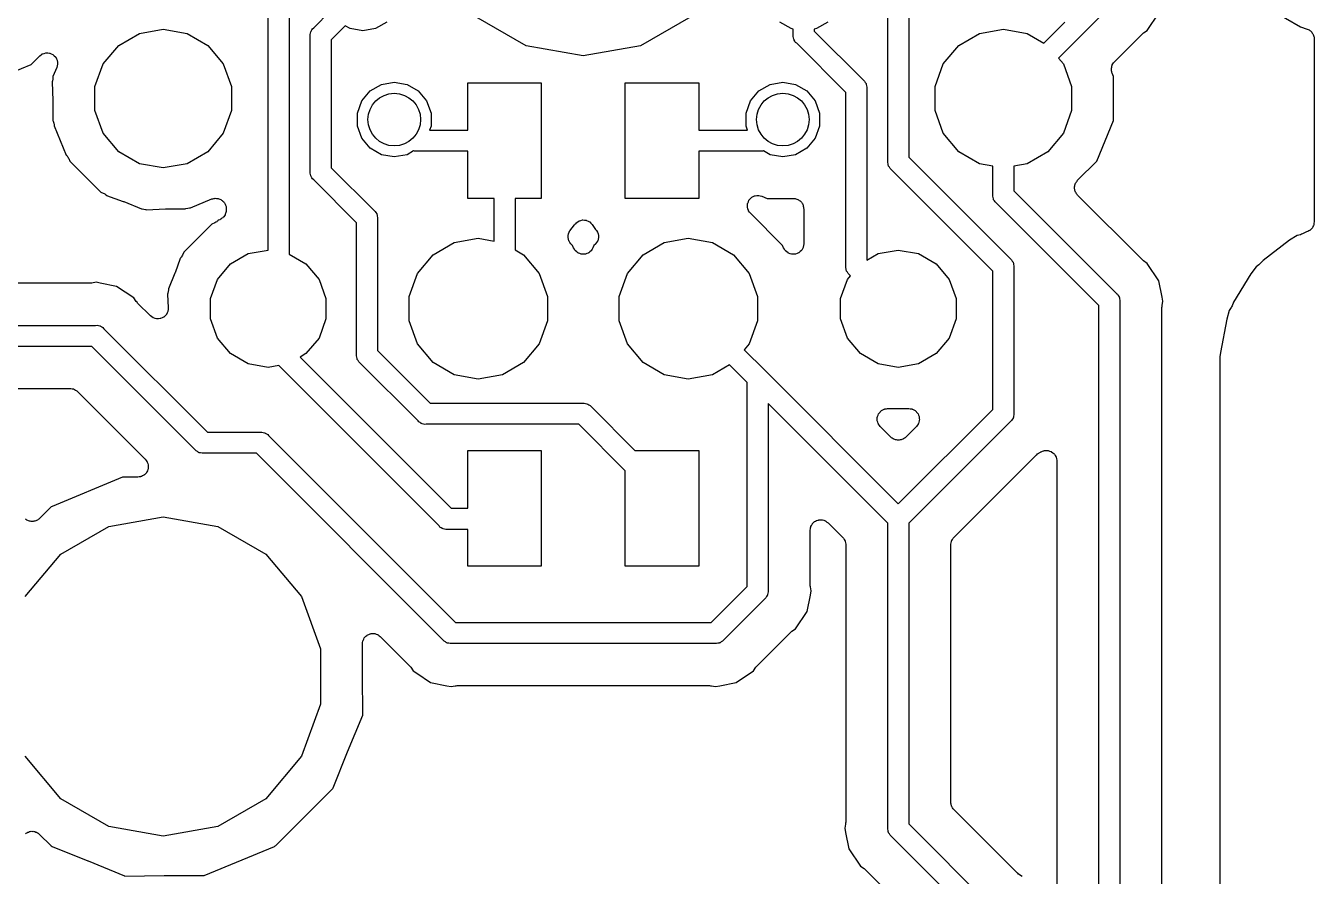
# Model space of a CAD drawing. Extents: x 240.1 to 314.9, y -176.2 to -102.8.
# Drawn here: x 299.33 to 314.91, y -160.53 to -150.25 of the extents above; entities that cross this region are included whole.
import ezdxf

# ---------------------------------------------------------------- set-up
doc = ezdxf.new("R2010")
doc.units = 0
doc.header["$MEASUREMENT"] = 0
doc.layers.add('BLACK', color=7, linetype='CONTINUOUS')

msp = doc.modelspace()

# ---------------------------------------------------------------- linework, layer by layer
at = {"layer": 'BLACK', "linetype": 'CONTINUOUS'}
for p, q in [((302.26, -152.961), (302.26, -149.358)), ((302.514, -149.405), (302.514, -153.01)), ((309.753, -151.886), (309.753, -149.877)), ((310.007, -149.866), (310.007, -151.839)), ((312.518, -149.942), (312.073, -150.386)), ((314.382, -150.052), (314.745, -150.261)), ((302.809, -150.274), (303.008, -150.075)), ((303.693, -150.206), (303.557, -150.284)), ((305.378, -150.493), (304.769, -150.141)), ((307.371, -150.141), (306.762, -150.493)), ((308.583, -150.284), (308.447, -150.206)), ((309.027, -150.206), (308.891, -150.284)), ((311.64, -150.46), (311.894, -150.207)), ((312.89, -150.306), (313.03, -150.096)), ((300.451, -150.488), (300.703, -150.342)), ((300.703, -150.342), (300.99, -150.292)), ((300.99, -150.292), (301.277, -150.342)), ((301.277, -150.342), (301.529, -150.488)), ((302.767, -150.357), (302.771, -150.34)), ((302.768, -150.374), (302.767, -150.357)), ((302.768, -152.013), (302.768, -150.374)), ((302.771, -150.34), (302.774, -150.324)), ((302.774, -150.324), (302.777, -150.319)), ((302.777, -150.319), (302.778, -150.314)), ((302.778, -150.314), (302.788, -150.3)), ((302.788, -150.3), (302.796, -150.285)), ((302.796, -150.285), (302.809, -150.274)), ((303.191, -150.251), (303.022, -150.421)), ((303.249, -150.284), (303.191, -150.251)), ((303.403, -150.311), (303.249, -150.284)), ((303.557, -150.284), (303.403, -150.311)), ((308.61, -150.289), (308.583, -150.284)), ((308.609, -150.379), (308.61, -150.362)), ((308.61, -150.362), (308.61, -150.289)), ((308.891, -150.284), (308.864, -150.289)), ((308.864, -150.289), (308.864, -150.315)), ((308.864, -150.315), (309.458, -150.909)), ((310.611, -150.488), (310.863, -150.342)), ((310.863, -150.342), (311.15, -150.292)), ((311.15, -150.292), (311.437, -150.342)), ((311.437, -150.342), (311.64, -150.46)), ((312.494, -150.684), (312.828, -150.35)), ((312.828, -150.35), (312.838, -150.343)), ((312.838, -150.343), (312.847, -150.334)), ((312.847, -150.334), (312.89, -150.306)), ((314.745, -150.261), (314.826, -150.291)), ((314.826, -150.291), (314.836, -150.296)), ((314.836, -150.296), (314.847, -150.3)), ((314.847, -150.3), (314.855, -150.307)), ((314.855, -150.307), (314.865, -150.313)), ((314.865, -150.313), (314.872, -150.321)), ((314.872, -150.321), (314.88, -150.328)), ((314.88, -150.328), (314.886, -150.338)), ((314.886, -150.338), (314.893, -150.347)), ((314.893, -150.347), (314.897, -150.357)), ((314.897, -150.357), (314.902, -150.367)), ((314.902, -150.367), (314.904, -150.378)), ((300.264, -150.711), (300.451, -150.488)), ((301.529, -150.488), (301.716, -150.711)), ((303.022, -150.421), (303.022, -151.966)), ((306.07, -150.615), (305.378, -150.493)), ((306.762, -150.493), (306.07, -150.615)), ((308.613, -150.396), (308.609, -150.379)), ((308.616, -150.412), (308.613, -150.396)), ((308.619, -150.417), (308.616, -150.412)), ((308.62, -150.422), (308.619, -150.417)), ((308.63, -150.436), (308.62, -150.422)), ((308.638, -150.451), (308.63, -150.436)), ((308.651, -150.462), (308.638, -150.451)), ((309.245, -151.056), (308.651, -150.462)), ((310.424, -150.711), (310.611, -150.488)), ((312.073, -150.386), (311.818, -150.642)), ((312.073, -150.386), (312.073, -150.386)), ((314.904, -150.378), (314.908, -150.388)), ((314.908, -150.388), (314.908, -150.399)), ((314.908, -150.399), (314.91, -150.41)), ((314.91, -150.41), (314.91, -152.62)), ((299.393, -150.717), (299.496, -150.614)), ((299.496, -150.614), (299.512, -150.603)), ((299.512, -150.603), (299.527, -150.591)), ((299.527, -150.591), (299.53, -150.591)), ((299.53, -150.591), (299.532, -150.589)), ((299.532, -150.589), (299.551, -150.584)), ((299.551, -150.584), (299.569, -150.578)), ((299.569, -150.578), (299.572, -150.578)), ((299.572, -150.578), (299.575, -150.578)), ((299.575, -150.578), (299.594, -150.579)), ((299.594, -150.579), (299.613, -150.58)), ((299.613, -150.58), (299.616, -150.581)), ((299.616, -150.581), (299.618, -150.581)), ((299.618, -150.581), (299.636, -150.59)), ((299.636, -150.59), (299.654, -150.597)), ((299.654, -150.597), (299.656, -150.599)), ((299.656, -150.599), (299.658, -150.6)), ((299.658, -150.6), (299.672, -150.614)), ((299.672, -150.614), (299.686, -150.627)), ((299.686, -150.627), (299.688, -150.629)), ((299.688, -150.629), (299.69, -150.631)), ((299.69, -150.631), (299.698, -150.649)), ((299.698, -150.649), (299.707, -150.666)), ((299.707, -150.666), (299.707, -150.669)), ((299.707, -150.669), (299.708, -150.671)), ((299.708, -150.671), (299.71, -150.69)), ((311.818, -150.642), (311.876, -150.711)), ((312.489, -150.691), (312.494, -150.684)), ((299.042, -150.862), (299.393, -150.717)), ((299.703, -150.753), (299.656, -150.865)), ((299.707, -150.734), (299.703, -150.753)), ((299.712, -150.715), (299.707, -150.734)), ((299.71, -150.69), (299.712, -150.71)), ((299.712, -150.71), (299.712, -150.712)), ((299.712, -150.712), (299.712, -150.715)), ((300.164, -150.984), (300.264, -150.711)), ((301.716, -150.711), (301.815, -150.984)), ((310.325, -150.984), (310.424, -150.711)), ((311.876, -150.711), (311.976, -150.984)), ((312.457, -150.763), (312.461, -150.75)), ((312.458, -150.771), (312.457, -150.763)), ((312.457, -150.78), (312.458, -150.771)), ((312.46, -150.793), (312.457, -150.78)), ((312.461, -150.807), (312.46, -150.793)), ((312.461, -150.75), (312.462, -150.736)), ((312.464, -150.815), (312.461, -150.807)), ((312.462, -150.736), (312.466, -150.729)), ((312.466, -150.823), (312.464, -150.815)), ((312.466, -150.729), (312.468, -150.721)), ((312.483, -150.865), (312.466, -150.823)), ((312.468, -150.721), (312.476, -150.709)), ((312.476, -150.709), (312.483, -150.697)), ((312.483, -150.697), (312.489, -150.691)), ((299.649, -150.917), (299.646, -150.927)), ((299.646, -150.927), (299.656, -151.158)), ((299.653, -150.896), (299.649, -150.917)), ((299.656, -150.874), (299.653, -150.896)), ((299.656, -150.865), (299.656, -150.874)), ((300.164, -151.276), (300.164, -150.984)), ((301.815, -150.984), (301.815, -151.276)), ((303.494, -151.038), (303.63, -150.96)), ((303.63, -150.96), (303.784, -150.933)), ((303.784, -150.933), (303.938, -150.96)), ((303.938, -150.96), (304.074, -151.038)), ((304.673, -151.511), (304.673, -150.939)), ((304.673, -150.939), (305.562, -150.939)), ((305.562, -150.939), (305.562, -152.337)), ((306.578, -152.337), (306.578, -150.939)), ((306.578, -150.939), (307.467, -150.939)), ((307.467, -150.939), (307.467, -151.511)), ((308.193, -151.038), (308.329, -150.96)), ((308.329, -150.96), (308.483, -150.933)), ((308.483, -150.933), (308.637, -150.96)), ((308.637, -150.96), (308.773, -151.038)), ((309.458, -150.909), (309.471, -150.92)), ((309.471, -150.92), (309.479, -150.935)), ((309.479, -150.935), (309.489, -150.948)), ((309.489, -150.948), (309.49, -150.954)), ((309.49, -150.954), (309.493, -150.959)), ((309.493, -150.959), (309.496, -150.975)), ((309.496, -150.975), (309.5, -150.992)), ((309.5, -150.992), (309.499, -151.009)), ((310.325, -151.276), (310.325, -150.984)), ((311.976, -150.984), (311.976, -151.276)), ((312.483, -151.395), (312.483, -150.865)), ((303.393, -151.158), (303.494, -151.038)), ((304.074, -151.038), (304.175, -151.158)), ((308.092, -151.158), (308.193, -151.038)), ((308.773, -151.038), (308.874, -151.158)), ((309.245, -153.156), (309.245, -151.056)), ((309.499, -151.009), (309.499, -153.083)), ((299.656, -151.158), (299.656, -151.161)), ((299.656, -151.161), (299.656, -151.164)), ((299.656, -151.164), (299.656, -151.395)), ((300.264, -151.549), (300.164, -151.276)), ((301.815, -151.276), (301.716, -151.549)), ((303.339, -151.306), (303.393, -151.158)), ((303.339, -151.462), (303.339, -151.306)), ((304.175, -151.158), (304.228, -151.306)), ((304.228, -151.306), (304.228, -151.462)), ((308.038, -151.306), (308.092, -151.158)), ((308.038, -151.462), (308.038, -151.306)), ((308.874, -151.158), (308.928, -151.306)), ((308.928, -151.306), (308.928, -151.462)), ((310.424, -151.549), (310.325, -151.276)), ((311.976, -151.276), (311.876, -151.549)), ((299.656, -151.395), (299.66, -151.404)), ((299.66, -151.404), (299.665, -151.426)), ((299.665, -151.426), (299.67, -151.447)), ((299.67, -151.447), (299.67, -151.459)), ((299.67, -151.459), (299.817, -151.813)), ((303.393, -151.61), (303.339, -151.462)), ((304.228, -151.462), (304.211, -151.511)), ((308.056, -151.511), (308.038, -151.462)), ((308.928, -151.462), (308.874, -151.61)), ((312.28, -151.885), (312.483, -151.395)), ((300.451, -151.772), (300.264, -151.549)), ((301.716, -151.549), (301.529, -151.772)), ((303.494, -151.73), (303.393, -151.61)), ((304.211, -151.511), (304.673, -151.511)), ((307.467, -151.511), (308.056, -151.511)), ((308.874, -151.61), (308.773, -151.73)), ((310.611, -151.772), (310.424, -151.549)), ((311.876, -151.549), (311.689, -151.772)), ((300.703, -151.918), (300.451, -151.772)), ((301.529, -151.772), (301.277, -151.918)), ((303.63, -151.808), (303.494, -151.73)), ((304.016, -151.763), (303.938, -151.808)), ((304.027, -151.766), (304.016, -151.763)), ((304.044, -151.765), (304.027, -151.766)), ((304.673, -151.765), (304.044, -151.765)), ((304.673, -152.337), (304.673, -151.765)), ((308.223, -151.765), (307.467, -151.765)), ((307.467, -151.765), (307.467, -152.337)), ((308.24, -151.766), (308.223, -151.765)), ((308.251, -151.763), (308.24, -151.766)), ((308.329, -151.808), (308.251, -151.763)), ((308.773, -151.73), (308.637, -151.808)), ((310.863, -151.918), (310.611, -151.772)), ((311.689, -151.772), (311.437, -151.918)), ((299.817, -151.813), (299.823, -151.818)), ((299.823, -151.818), (299.829, -151.827)), ((299.829, -151.827), (299.837, -151.835)), ((299.837, -151.835), (299.841, -151.846)), ((299.841, -151.846), (299.847, -151.855)), ((299.847, -151.855), (299.86, -151.885)), ((299.86, -151.885), (300.235, -152.26)), ((300.99, -151.968), (300.703, -151.918)), ((301.277, -151.918), (300.99, -151.968)), ((303.784, -151.835), (303.63, -151.808)), ((303.938, -151.808), (303.784, -151.835)), ((308.483, -151.835), (308.329, -151.808)), ((308.637, -151.808), (308.483, -151.835)), ((309.752, -151.903), (309.753, -151.886)), ((309.756, -151.92), (309.752, -151.903)), ((309.759, -151.936), (309.756, -151.92)), ((310.007, -151.839), (311.236, -153.068)), ((311.023, -151.946), (310.863, -151.918)), ((311.437, -151.918), (311.277, -151.946)), ((312.048, -152.118), (312.28, -151.885)), ((302.767, -152.03), (302.768, -152.013)), ((302.771, -152.047), (302.767, -152.03)), ((302.774, -152.063), (302.771, -152.047)), ((302.777, -152.068), (302.774, -152.063)), ((302.778, -152.073), (302.777, -152.068)), ((302.788, -152.087), (302.778, -152.073)), ((302.796, -152.102), (302.788, -152.087)), ((303.022, -151.966), (303.54, -152.484)), ((309.762, -151.941), (309.759, -151.936)), ((309.763, -151.947), (309.762, -151.941)), ((309.773, -151.96), (309.763, -151.947)), ((309.781, -151.975), (309.773, -151.96)), ((309.794, -151.986), (309.781, -151.975)), ((311.023, -153.215), (309.794, -151.986)), ((311.023, -152.292), (311.023, -151.946)), ((311.277, -151.946), (311.277, -152.245)), ((302.809, -152.113), (302.796, -152.102)), ((303.327, -152.63), (302.809, -152.113)), ((311.277, -152.245), (312.518, -153.486)), ((312.011, -152.197), (312.014, -152.186)), ((312.012, -152.208), (312.011, -152.197)), ((312.011, -152.219), (312.012, -152.208)), ((312.014, -152.229), (312.011, -152.219)), ((312.014, -152.186), (312.015, -152.175)), ((312.015, -152.241), (312.014, -152.229)), ((312.015, -152.175), (312.02, -152.165)), ((312.02, -152.251), (312.015, -152.241)), ((312.02, -152.165), (312.023, -152.154)), ((312.023, -152.154), (312.029, -152.145)), ((312.029, -152.145), (312.034, -152.135)), ((312.034, -152.135), (312.042, -152.127)), ((312.042, -152.127), (312.048, -152.118)), ((300.235, -152.26), (300.265, -152.273)), ((300.265, -152.273), (300.274, -152.279)), ((300.274, -152.279), (300.285, -152.283)), ((300.285, -152.283), (300.293, -152.291)), ((300.293, -152.291), (300.302, -152.297)), ((300.302, -152.297), (300.305, -152.3)), ((300.305, -152.3), (300.505, -152.373)), ((300.505, -152.373), (300.508, -152.374)), ((300.508, -152.374), (300.511, -152.375)), ((300.511, -152.375), (300.725, -152.463)), ((301.319, -152.45), (301.576, -152.343)), ((301.576, -152.343), (301.59, -152.34)), ((301.59, -152.34), (301.603, -152.336)), ((301.603, -152.336), (301.611, -152.336)), ((301.611, -152.336), (301.619, -152.334)), ((301.619, -152.334), (301.633, -152.336)), ((301.633, -152.336), (301.647, -152.336)), ((301.647, -152.336), (301.655, -152.338)), ((301.655, -152.338), (301.663, -152.34)), ((301.663, -152.34), (301.675, -152.346)), ((301.675, -152.346), (301.688, -152.351)), ((301.688, -152.351), (301.695, -152.356)), ((301.695, -152.356), (301.702, -152.36)), ((301.702, -152.36), (301.712, -152.37)), ((301.712, -152.37), (301.722, -152.379)), ((301.722, -152.379), (301.726, -152.386)), ((301.726, -152.386), (301.732, -152.392)), ((301.732, -152.392), (301.737, -152.405)), ((304.99, -152.337), (304.673, -152.337)), ((304.991, -152.852), (304.99, -152.337)), ((305.562, -152.337), (305.244, -152.337)), ((305.244, -152.337), (305.244, -152.959)), ((307.467, -152.337), (306.578, -152.337)), ((308.056, -152.419), (308.057, -152.4)), ((308.057, -152.4), (308.058, -152.397)), ((308.058, -152.394), (308.066, -152.377)), ((308.058, -152.397), (308.058, -152.394)), ((308.066, -152.377), (308.073, -152.359)), ((308.073, -152.359), (308.075, -152.357)), ((308.075, -152.357), (308.077, -152.354)), ((308.077, -152.354), (308.09, -152.341)), ((308.09, -152.341), (308.103, -152.326)), ((308.103, -152.326), (308.106, -152.325)), ((308.106, -152.325), (308.108, -152.323)), ((308.108, -152.323), (308.125, -152.315)), ((308.125, -152.315), (308.142, -152.306)), ((308.142, -152.306), (308.145, -152.306)), ((308.145, -152.306), (308.148, -152.305)), ((308.148, -152.305), (308.167, -152.303)), ((308.167, -152.303), (308.186, -152.3)), ((308.186, -152.3), (308.189, -152.301)), ((308.189, -152.301), (308.192, -152.301)), ((308.192, -152.301), (308.21, -152.306)), ((308.21, -152.306), (308.229, -152.31)), ((308.229, -152.31), (308.294, -152.337)), ((308.294, -152.337), (308.61, -152.337)), ((308.61, -152.337), (308.621, -152.338)), ((308.621, -152.338), (308.632, -152.338)), ((308.632, -152.338), (308.642, -152.342)), ((308.642, -152.342), (308.653, -152.344)), ((308.653, -152.344), (308.663, -152.35)), ((308.663, -152.35), (308.674, -152.354)), ((308.674, -152.354), (308.682, -152.361)), ((308.682, -152.361), (308.692, -152.366)), ((308.692, -152.366), (308.699, -152.375)), ((308.699, -152.375), (308.707, -152.382)), ((308.707, -152.382), (308.713, -152.391)), ((308.713, -152.391), (308.72, -152.4)), ((308.72, -152.4), (308.724, -152.41)), ((311.022, -152.309), (311.023, -152.292)), ((311.026, -152.325), (311.022, -152.309)), ((311.029, -152.342), (311.026, -152.325)), ((311.032, -152.346), (311.029, -152.342)), ((311.033, -152.352), (311.032, -152.346)), ((311.043, -152.366), (311.033, -152.352)), ((311.051, -152.38), (311.043, -152.366)), ((311.064, -152.391), (311.051, -152.38)), ((312.305, -153.632), (311.064, -152.391)), ((312.023, -152.261), (312.02, -152.251)), ((312.029, -152.27), (312.023, -152.261)), ((312.034, -152.28), (312.029, -152.27)), ((312.042, -152.288), (312.034, -152.28)), ((312.048, -152.297), (312.042, -152.288)), ((312.828, -153.077), (312.048, -152.297)), ((300.725, -152.463), (300.734, -152.463)), ((300.734, -152.463), (300.756, -152.467)), ((300.756, -152.467), (300.777, -152.471)), ((300.777, -152.471), (300.778, -152.471)), ((300.778, -152.471), (300.778, -152.471)), ((300.778, -152.471), (300.778, -152.471)), ((300.778, -152.471), (300.787, -152.474)), ((300.787, -152.474), (301.018, -152.464)), ((301.018, -152.464), (301.021, -152.464)), ((301.021, -152.464), (301.024, -152.463)), ((301.024, -152.463), (301.255, -152.463)), ((301.255, -152.463), (301.264, -152.46)), ((301.264, -152.46), (301.286, -152.455)), ((301.286, -152.455), (301.307, -152.45)), ((301.307, -152.45), (301.319, -152.45)), ((301.729, -152.546), (301.722, -152.558)), ((301.738, -152.535), (301.729, -152.546)), ((301.737, -152.405), (301.744, -152.417)), ((301.74, -152.527), (301.738, -152.535)), ((301.744, -152.52), (301.74, -152.527)), ((301.744, -152.417), (301.746, -152.425)), ((301.747, -152.506), (301.744, -152.52)), ((301.746, -152.425), (301.749, -152.433)), ((301.751, -152.493), (301.747, -152.506)), ((301.749, -152.433), (301.75, -152.447)), ((301.75, -152.447), (301.752, -152.461)), ((301.752, -152.476), (301.751, -152.484)), ((301.751, -152.484), (301.751, -152.493)), ((301.752, -152.461), (301.752, -152.476)), ((303.54, -152.484), (303.553, -152.495)), ((303.553, -152.495), (303.561, -152.509)), ((303.561, -152.509), (303.571, -152.523)), ((303.571, -152.523), (303.572, -152.529)), ((303.572, -152.529), (303.575, -152.534)), ((303.575, -152.534), (303.578, -152.55)), ((303.578, -152.55), (303.582, -152.567)), ((308.054, -152.438), (308.056, -152.419)), ((308.055, -152.441), (308.054, -152.438)), ((308.055, -152.444), (308.055, -152.441)), ((308.061, -152.462), (308.055, -152.444)), ((308.066, -152.481), (308.061, -152.462)), ((308.067, -152.483), (308.066, -152.481)), ((308.068, -152.486), (308.067, -152.483)), ((308.08, -152.501), (308.068, -152.486)), ((308.091, -152.517), (308.08, -152.501)), ((308.481, -152.907), (308.091, -152.517)), ((308.724, -152.41), (308.729, -152.42)), ((308.729, -152.42), (308.731, -152.431)), ((308.731, -152.431), (308.735, -152.441)), ((308.735, -152.441), (308.735, -152.453)), ((308.735, -152.453), (308.737, -152.463)), ((308.737, -152.463), (308.737, -152.886)), ((301.577, -152.647), (301.237, -152.987)), ((301.612, -152.633), (301.577, -152.647)), ((301.624, -152.625), (301.612, -152.633)), ((301.637, -152.619), (301.624, -152.625)), ((301.642, -152.613), (301.637, -152.619)), ((301.649, -152.609), (301.642, -152.613)), ((301.655, -152.601), (301.649, -152.609)), ((301.674, -152.594), (301.655, -152.601)), ((301.681, -152.589), (301.674, -152.594)), ((301.688, -152.586), (301.681, -152.589)), ((301.699, -152.577), (301.688, -152.586)), ((301.711, -152.57), (301.699, -152.577)), ((301.716, -152.563), (301.711, -152.57)), ((301.722, -152.558), (301.716, -152.563)), ((303.327, -154.223), (303.327, -152.63)), ((303.582, -152.567), (303.581, -152.583)), ((303.581, -152.583), (303.581, -154.176)), ((305.921, -152.714), (305.95, -152.671)), ((305.95, -152.671), (305.958, -152.662)), ((305.958, -152.662), (305.965, -152.651)), ((305.965, -152.651), (305.983, -152.634)), ((305.983, -152.634), (305.984, -152.633)), ((305.984, -152.633), (305.985, -152.632)), ((305.985, -152.632), (306.002, -152.62)), ((306.002, -152.62), (306.019, -152.608)), ((306.019, -152.608), (306.021, -152.608)), ((306.021, -152.608), (306.022, -152.607)), ((306.022, -152.607), (306.042, -152.602)), ((306.042, -152.602), (306.062, -152.597)), ((306.062, -152.597), (306.063, -152.597)), ((306.063, -152.597), (306.065, -152.597)), ((306.065, -152.597), (306.085, -152.599)), ((306.085, -152.599), (306.106, -152.601)), ((306.106, -152.601), (306.107, -152.602)), ((306.107, -152.602), (306.108, -152.602)), ((306.108, -152.602), (306.127, -152.611)), ((306.127, -152.611), (306.146, -152.62)), ((306.146, -152.62), (306.147, -152.621)), ((306.147, -152.621), (306.148, -152.621)), ((306.148, -152.621), (306.162, -152.636)), ((306.162, -152.636), (306.177, -152.651)), ((306.177, -152.651), (306.178, -152.652)), ((306.178, -152.652), (306.179, -152.653)), ((306.179, -152.653), (306.219, -152.714)), ((314.869, -152.712), (314.858, -152.723)), ((314.88, -152.702), (314.869, -152.712)), ((314.884, -152.696), (314.88, -152.702)), ((314.888, -152.691), (314.884, -152.696)), ((314.895, -152.677), (314.888, -152.691)), ((314.902, -152.664), (314.895, -152.677)), ((314.904, -152.657), (314.902, -152.664)), ((314.906, -152.651), (314.904, -152.657)), ((314.907, -152.635), (314.906, -152.651)), ((314.91, -152.62), (314.907, -152.635)), ((304.509, -152.87), (304.8, -152.819)), ((304.8, -152.819), (304.991, -152.852)), ((305.886, -152.807), (305.888, -152.787)), ((305.886, -152.809), (305.886, -152.807)), ((305.886, -152.81), (305.886, -152.809)), ((305.891, -152.83), (305.886, -152.81)), ((305.888, -152.787), (305.89, -152.766)), ((305.89, -152.765), (305.891, -152.764)), ((305.89, -152.766), (305.89, -152.765)), ((305.891, -152.764), (305.9, -152.745)), ((305.896, -152.85), (305.891, -152.83)), ((305.897, -152.851), (305.896, -152.85)), ((305.897, -152.853), (305.897, -152.851)), ((305.909, -152.87), (305.897, -152.853)), ((305.9, -152.745), (305.909, -152.726)), ((305.909, -152.726), (305.91, -152.725)), ((305.91, -152.724), (305.921, -152.714)), ((305.91, -152.725), (305.91, -152.724)), ((306.219, -152.714), (306.23, -152.724)), ((306.23, -152.724), (306.23, -152.725)), ((306.23, -152.725), (306.231, -152.726)), ((306.231, -152.726), (306.24, -152.745)), ((306.243, -152.853), (306.231, -152.87)), ((306.24, -152.745), (306.249, -152.764)), ((306.244, -152.85), (306.243, -152.851)), ((306.243, -152.851), (306.243, -152.853)), ((306.249, -152.83), (306.244, -152.85)), ((306.249, -152.764), (306.25, -152.765)), ((306.254, -152.81), (306.249, -152.83)), ((306.25, -152.765), (306.25, -152.766)), ((306.25, -152.766), (306.252, -152.787)), ((306.252, -152.787), (306.254, -152.807)), ((306.254, -152.807), (306.254, -152.809)), ((306.254, -152.809), (306.254, -152.81)), ((307.049, -152.87), (307.34, -152.819)), ((307.34, -152.819), (307.631, -152.87)), ((314.612, -152.843), (314.293, -153.086)), ((314.705, -152.786), (314.612, -152.843)), ((314.745, -152.775), (314.705, -152.786)), ((314.756, -152.77), (314.745, -152.775)), ((314.768, -152.766), (314.756, -152.77)), ((314.81, -152.745), (314.768, -152.766)), ((314.818, -152.742), (314.81, -152.745)), ((314.832, -152.736), (314.818, -152.742)), ((314.846, -152.73), (314.832, -152.736)), ((314.852, -152.726), (314.846, -152.73)), ((314.858, -152.723), (314.852, -152.726)), ((301.223, -153.022), (301.215, -153.034)), ((301.237, -152.987), (301.223, -153.022)), ((301.804, -153.127), (302.017, -153.004)), ((302.017, -153.004), (302.26, -152.961)), ((302.514, -153.01), (302.716, -153.127)), ((304.063, -153.244), (304.253, -153.018)), ((304.253, -153.018), (304.509, -152.87)), ((305.244, -152.959), (305.347, -153.018)), ((305.347, -153.018), (305.537, -153.244)), ((305.921, -152.887), (305.909, -152.87)), ((305.922, -152.888), (305.921, -152.887)), ((305.923, -152.889), (305.922, -152.888)), ((305.941, -152.907), (305.923, -152.889)), ((305.953, -152.935), (305.941, -152.907)), ((305.962, -152.949), (305.953, -152.935)), ((305.969, -152.964), (305.962, -152.949)), ((305.973, -152.967), (305.969, -152.964)), ((305.976, -152.972), (305.973, -152.967)), ((305.99, -152.982), (305.976, -152.972)), ((306.002, -152.994), (305.99, -152.982)), ((306.007, -152.996), (306.002, -152.994)), ((306.011, -152.999), (306.007, -152.996)), ((306.027, -153.004), (306.011, -152.999)), ((306.043, -153.01), (306.027, -153.004)), ((306.048, -153.011), (306.043, -153.01)), ((306.053, -153.012), (306.048, -153.011)), ((306.07, -153.012), (306.053, -153.012)), ((306.087, -153.012), (306.07, -153.012)), ((306.092, -153.011), (306.087, -153.012)), ((306.097, -153.01), (306.092, -153.011)), ((306.113, -153.004), (306.097, -153.01)), ((306.129, -152.999), (306.113, -153.004)), ((306.133, -152.996), (306.129, -152.999)), ((306.138, -152.994), (306.133, -152.996)), ((306.15, -152.982), (306.138, -152.994)), ((306.164, -152.972), (306.15, -152.982)), ((306.167, -152.967), (306.164, -152.972)), ((306.171, -152.964), (306.167, -152.967)), ((306.178, -152.949), (306.171, -152.964)), ((306.187, -152.935), (306.178, -152.949)), ((306.199, -152.907), (306.187, -152.935)), ((306.217, -152.889), (306.199, -152.907)), ((306.218, -152.888), (306.217, -152.889)), ((306.219, -152.887), (306.218, -152.888)), ((306.231, -152.87), (306.219, -152.887)), ((306.603, -153.244), (306.793, -153.018)), ((306.793, -153.018), (307.049, -152.87)), ((307.631, -152.87), (307.887, -153.018)), ((307.887, -153.018), (308.077, -153.244)), ((308.493, -152.935), (308.481, -152.907)), ((308.503, -152.951), (308.493, -152.935)), ((308.513, -152.968), (308.503, -152.951)), ((308.515, -152.97), (308.513, -152.968)), ((308.516, -152.972), (308.515, -152.97)), ((308.532, -152.984), (308.516, -152.972)), ((308.547, -152.996), (308.532, -152.984)), ((308.549, -152.997), (308.547, -152.996)), ((308.551, -152.999), (308.549, -152.997)), ((308.57, -153.005), (308.551, -152.999)), ((308.588, -153.011), (308.57, -153.005)), ((308.591, -153.011), (308.588, -153.011)), ((308.593, -153.012), (308.591, -153.011)), ((308.613, -153.011), (308.593, -153.012)), ((308.632, -153.011), (308.613, -153.011)), ((308.635, -153.011), (308.632, -153.011)), ((308.637, -153.01), (308.635, -153.011)), ((308.655, -153.003), (308.637, -153.01)), ((308.674, -152.996), (308.655, -153.003)), ((308.676, -152.995), (308.674, -152.996)), ((308.678, -152.994), (308.676, -152.995)), ((308.692, -152.98), (308.678, -152.994)), ((308.707, -152.968), (308.692, -152.98)), ((308.709, -152.966), (308.707, -152.968)), ((308.711, -152.964), (308.709, -152.966)), ((308.72, -152.947), (308.711, -152.964)), ((308.729, -152.93), (308.72, -152.947)), ((308.73, -152.927), (308.729, -152.93)), ((308.731, -152.925), (308.73, -152.927)), ((308.734, -152.905), (308.731, -152.925)), ((308.737, -152.886), (308.734, -152.905)), ((309.499, -153.083), (309.637, -153.004)), ((309.637, -153.004), (309.88, -152.961)), ((309.88, -152.961), (310.123, -153.004)), ((310.123, -153.004), (310.336, -153.127)), ((301.195, -153.062), (301.134, -153.235)), ((301.199, -153.059), (301.195, -153.062)), ((301.203, -153.052), (301.199, -153.059)), ((301.209, -153.047), (301.203, -153.052)), ((301.215, -153.034), (301.209, -153.047)), ((301.646, -153.315), (301.804, -153.127)), ((302.716, -153.127), (302.874, -153.315)), ((309.244, -153.173), (309.245, -153.156)), ((309.248, -153.19), (309.244, -153.173)), ((310.336, -153.127), (310.494, -153.315)), ((311.236, -153.068), (311.249, -153.079)), ((311.249, -153.079), (311.257, -153.094)), ((311.257, -153.094), (311.267, -153.107)), ((311.267, -153.107), (311.268, -153.113)), ((311.268, -153.113), (311.271, -153.118)), ((311.271, -153.118), (311.274, -153.134)), ((311.274, -153.134), (311.278, -153.151)), ((311.278, -153.151), (311.277, -153.168)), ((311.277, -153.168), (311.277, -154.934)), ((312.838, -153.084), (312.828, -153.077)), ((312.847, -153.093), (312.838, -153.084)), ((312.89, -153.122), (312.847, -153.093)), ((313.03, -153.332), (312.89, -153.122)), ((314.209, -153.163), (314.143, -153.25)), ((314.242, -153.138), (314.209, -153.163)), ((314.251, -153.129), (314.242, -153.138)), ((314.261, -153.121), (314.251, -153.129)), ((314.293, -153.086), (314.261, -153.121)), ((301.131, -153.242), (301.053, -153.43)), ((301.132, -153.238), (301.131, -153.242)), ((301.134, -153.235), (301.132, -153.238)), ((301.561, -153.547), (301.646, -153.315)), ((302.874, -153.315), (302.958, -153.547)), ((303.962, -153.522), (304.063, -153.244)), ((305.537, -153.244), (305.638, -153.522)), ((306.502, -153.522), (306.603, -153.244)), ((308.077, -153.244), (308.178, -153.522)), ((309.181, -153.547), (309.266, -153.315)), ((309.251, -153.206), (309.248, -153.19)), ((309.254, -153.211), (309.251, -153.206)), ((309.255, -153.216), (309.254, -153.211)), ((309.265, -153.23), (309.255, -153.216)), ((309.273, -153.245), (309.265, -153.23)), ((309.266, -153.315), (309.302, -153.272)), ((309.286, -153.256), (309.273, -153.245)), ((309.302, -153.272), (309.286, -153.256)), ((310.494, -153.315), (310.578, -153.547)), ((311.023, -154.887), (311.023, -153.215)), ((313.069, -153.529), (313.03, -153.332)), ((314.143, -153.25), (313.933, -153.591)), ((300.103, -153.363), (292.862, -153.363)), ((300.115, -153.36), (300.103, -153.363)), ((300.127, -153.36), (300.115, -153.36)), ((300.178, -153.35), (300.127, -153.36)), ((300.228, -153.36), (300.178, -153.35)), ((300.425, -153.4), (300.228, -153.36)), ((300.228, -153.36), (300.228, -153.36)), ((300.635, -153.54), (300.425, -153.4)), ((301.046, -153.484), (301.042, -153.496)), ((301.05, -153.463), (301.046, -153.484)), ((301.053, -153.442), (301.05, -153.463)), ((301.053, -153.43), (301.053, -153.442)), ((312.518, -153.486), (312.531, -153.496)), ((300.664, -153.582), (300.635, -153.54)), ((300.673, -153.591), (300.664, -153.582)), ((300.68, -153.602), (300.673, -153.591)), ((300.835, -153.757), (300.68, -153.602)), ((301.042, -153.496), (301.051, -153.66)), ((301.561, -153.793), (301.561, -153.547)), ((302.958, -153.547), (302.958, -153.793)), ((303.962, -153.818), (303.962, -153.522)), ((305.638, -153.522), (305.638, -153.818)), ((306.502, -153.818), (306.502, -153.522)), ((308.178, -153.522), (308.178, -153.818)), ((309.181, -153.793), (309.181, -153.547)), ((310.578, -153.547), (310.578, -153.793)), ((312.305, -168.845), (312.305, -153.632)), ((312.531, -153.496), (312.539, -153.511)), ((312.539, -153.511), (312.549, -153.525)), ((312.549, -153.525), (312.55, -153.53)), ((312.55, -153.53), (312.553, -153.535)), ((312.553, -153.535), (312.556, -153.552)), ((312.556, -153.552), (312.56, -153.568)), ((312.56, -153.568), (312.559, -153.585)), ((312.559, -153.585), (312.559, -168.893)), ((313.067, -153.654), (313.069, -153.642)), ((313.079, -153.579), (313.069, -153.529)), ((313.069, -153.63), (313.079, -153.579)), ((313.069, -153.642), (313.069, -153.63)), ((313.909, -153.646), (313.904, -153.657)), ((313.916, -153.635), (313.909, -153.646)), ((313.933, -153.591), (313.916, -153.635)), ((300.851, -153.768), (300.835, -153.757)), ((300.867, -153.78), (300.851, -153.768)), ((300.869, -153.781), (300.867, -153.78)), ((300.871, -153.782), (300.869, -153.781)), ((300.89, -153.787), (300.871, -153.782)), ((300.909, -153.793), (300.89, -153.787)), ((300.911, -153.793), (300.909, -153.793)), ((300.913, -153.793), (300.911, -153.793)), ((300.933, -153.791), (300.913, -153.793)), ((300.953, -153.79), (300.933, -153.791)), ((300.955, -153.79), (300.953, -153.79)), ((300.957, -153.789), (300.955, -153.79)), ((300.975, -153.781), (300.957, -153.789)), ((300.994, -153.773), (300.975, -153.781)), ((300.995, -153.772), (300.994, -153.773)), ((300.997, -153.771), (300.995, -153.772)), ((301.011, -153.757), (300.997, -153.771)), ((301.026, -153.743), (301.011, -153.757)), ((301.027, -153.741), (301.026, -153.743)), ((301.028, -153.74), (301.027, -153.741)), ((301.037, -153.721), (301.028, -153.74)), ((301.046, -153.704), (301.037, -153.721)), ((301.047, -153.7), (301.046, -153.702)), ((301.046, -153.702), (301.046, -153.704)), ((301.049, -153.68), (301.047, -153.7)), ((301.051, -153.66), (301.049, -153.68)), ((301.646, -154.025), (301.561, -153.793)), ((302.958, -153.793), (302.874, -154.025)), ((309.266, -154.025), (309.181, -153.793)), ((310.578, -153.793), (310.494, -154.025)), ((313.067, -168.823), (313.067, -153.654)), ((313.852, -153.797), (313.777, -154.199)), ((313.882, -153.692), (313.852, -153.797)), ((313.904, -153.657), (313.882, -153.692)), ((292.227, -153.871), (300.172, -153.871)), ((300.172, -153.871), (300.189, -153.869)), ((300.189, -153.869), (300.205, -153.874)), ((300.205, -153.874), (300.222, -153.876)), ((300.222, -153.876), (300.227, -153.879)), ((300.227, -153.879), (300.232, -153.881)), ((300.232, -153.881), (300.246, -153.89)), ((300.246, -153.89), (300.261, -153.899)), ((300.261, -153.899), (300.271, -153.912)), ((300.271, -153.912), (301.523, -155.163)), ((304.063, -154.096), (303.962, -153.818)), ((305.638, -153.818), (305.537, -154.096)), ((306.603, -154.096), (306.502, -153.818)), ((308.178, -153.818), (308.077, -154.096)), ((301.804, -154.213), (301.646, -154.025)), ((302.874, -154.025), (302.716, -154.213)), ((304.253, -154.322), (304.063, -154.096)), ((305.537, -154.096), (305.347, -154.322)), ((306.793, -154.322), (306.603, -154.096)), ((308.077, -154.096), (308.017, -154.167)), ((309.424, -154.213), (309.266, -154.025)), ((310.494, -154.025), (310.336, -154.213)), ((300.125, -154.125), (292.153, -154.125)), ((301.376, -155.376), (300.125, -154.125)), ((302.017, -154.337), (301.804, -154.213)), ((302.716, -154.213), (302.644, -154.255)), ((302.644, -154.255), (304.472, -156.083)), ((303.325, -154.24), (303.327, -154.223)), ((303.33, -154.256), (303.325, -154.24)), ((303.333, -154.273), (303.33, -154.256)), ((303.581, -154.176), (304.218, -154.813)), ((308.017, -154.167), (308.264, -154.414)), ((309.637, -154.337), (309.424, -154.213)), ((310.336, -154.213), (310.123, -154.337)), ((313.777, -154.2), (313.767, -154.25)), ((313.767, -154.25), (313.767, -161.853)), ((313.777, -154.199), (313.777, -154.2)), ((313.777, -154.2), (313.777, -154.2)), ((302.26, -154.379), (302.017, -154.337)), ((302.386, -154.357), (302.26, -154.379)), ((304.325, -156.296), (302.386, -154.357)), ((303.335, -154.278), (303.333, -154.273)), ((303.337, -154.283), (303.335, -154.278)), ((303.347, -154.297), (303.337, -154.283)), ((303.355, -154.312), (303.347, -154.297)), ((303.368, -154.323), (303.355, -154.312)), ((304.071, -155.026), (303.368, -154.323)), ((304.509, -154.47), (304.253, -154.322)), ((305.347, -154.322), (305.091, -154.47)), ((307.049, -154.47), (306.793, -154.322)), ((307.84, -154.349), (307.631, -154.47)), ((308.051, -154.561), (307.84, -154.349)), ((308.264, -154.414), (308.277, -154.425)), ((308.277, -154.425), (308.28, -154.43)), ((309.88, -154.379), (309.637, -154.337)), ((310.123, -154.337), (309.88, -154.379)), ((304.8, -154.521), (304.509, -154.47)), ((305.091, -154.47), (304.8, -154.521)), ((307.34, -154.521), (307.049, -154.47)), ((307.631, -154.47), (307.34, -154.521)), ((308.051, -157.029), (308.051, -154.561)), ((308.28, -154.43), (309.88, -156.03)), ((297.424, -154.633), (299.862, -154.633)), ((299.862, -154.633), (299.868, -154.634)), ((299.868, -154.634), (299.873, -154.633)), ((299.873, -154.633), (299.889, -154.637)), ((299.889, -154.637), (299.905, -154.64)), ((299.905, -154.64), (299.91, -154.643)), ((299.91, -154.643), (299.916, -154.645)), ((299.916, -154.645), (299.929, -154.654)), ((299.929, -154.654), (299.944, -154.662)), ((299.944, -154.662), (299.947, -154.667)), ((299.947, -154.667), (299.952, -154.67)), ((299.952, -154.67), (300.772, -155.49)), ((304.218, -154.813), (306.064, -154.813)), ((306.064, -154.813), (306.081, -154.812)), ((306.081, -154.812), (306.097, -154.816)), ((306.097, -154.816), (306.114, -154.819)), ((306.114, -154.819), (306.119, -154.822)), ((306.119, -154.822), (306.125, -154.823)), ((306.125, -154.823), (306.138, -154.833)), ((306.138, -154.833), (306.153, -154.841)), ((306.153, -154.841), (306.164, -154.854)), ((306.164, -154.854), (306.694, -155.385)), ((309.753, -156.263), (308.305, -154.815)), ((308.305, -154.815), (308.305, -157.076)), ((309.678, -154.899), (309.693, -154.892)), ((309.693, -154.892), (309.708, -154.884)), ((309.708, -154.884), (309.713, -154.883)), ((309.713, -154.883), (309.718, -154.881)), ((309.718, -154.881), (309.735, -154.879)), ((309.735, -154.879), (309.751, -154.876)), ((309.751, -154.876), (310.009, -154.876)), ((309.88, -156.03), (311.023, -154.887)), ((310.009, -154.876), (310.025, -154.879)), ((310.025, -154.879), (310.042, -154.881)), ((310.042, -154.881), (310.047, -154.883)), ((310.047, -154.883), (310.052, -154.884)), ((310.052, -154.884), (310.067, -154.892)), ((310.067, -154.892), (310.082, -154.899)), ((304.082, -155.039), (304.071, -155.026)), ((304.097, -155.047), (304.082, -155.039)), ((304.11, -155.057), (304.097, -155.047)), ((309.625, -155.015), (309.626, -154.998)), ((309.626, -155.02), (309.625, -155.015)), ((309.626, -154.981), (309.628, -154.976)), ((309.626, -154.998), (309.626, -154.981)), ((309.626, -155.026), (309.626, -155.02)), ((309.632, -155.041), (309.626, -155.026)), ((309.628, -154.971), (309.635, -154.956)), ((309.628, -154.976), (309.628, -154.971)), ((309.636, -155.057), (309.632, -155.041)), ((309.635, -154.956), (309.641, -154.94)), ((309.641, -154.94), (309.645, -154.936)), ((309.645, -154.936), (309.647, -154.931)), ((309.647, -154.931), (309.659, -154.919)), ((309.659, -154.919), (309.669, -154.906)), ((309.669, -154.906), (309.674, -154.903)), ((309.674, -154.903), (309.678, -154.899)), ((311.236, -155.034), (310.007, -156.263)), ((310.082, -154.899), (310.086, -154.903)), ((310.086, -154.903), (310.091, -154.906)), ((310.091, -154.906), (310.101, -154.919)), ((310.101, -154.919), (310.113, -154.931)), ((310.113, -154.931), (310.115, -154.936)), ((310.115, -154.936), (310.119, -154.94)), ((310.119, -154.94), (310.125, -154.956)), ((310.128, -155.041), (310.124, -155.057)), ((310.125, -154.956), (310.132, -154.971)), ((310.134, -155.026), (310.128, -155.041)), ((310.132, -154.971), (310.132, -154.976)), ((310.132, -154.976), (310.134, -154.981)), ((310.134, -154.981), (310.134, -154.998)), ((310.134, -154.998), (310.135, -155.015)), ((310.135, -155.015), (310.134, -155.02)), ((310.134, -155.02), (310.134, -155.026)), ((311.249, -155.023), (311.236, -155.034)), ((311.257, -155.008), (311.249, -155.023)), ((311.267, -154.995), (311.257, -155.008)), ((311.268, -154.989), (311.267, -154.995)), ((311.271, -154.984), (311.268, -154.989)), ((311.274, -154.968), (311.271, -154.984)), ((311.278, -154.951), (311.274, -154.968)), ((311.277, -154.934), (311.278, -154.951)), ((301.523, -155.163), (302.164, -155.163)), ((302.164, -155.163), (302.181, -155.162)), ((302.181, -155.162), (302.197, -155.166)), ((302.197, -155.166), (302.214, -155.169)), ((302.214, -155.169), (302.219, -155.172)), ((302.219, -155.172), (302.224, -155.173)), ((302.224, -155.173), (302.238, -155.183)), ((302.238, -155.183), (302.253, -155.191)), ((302.253, -155.191), (302.264, -155.204)), ((302.264, -155.204), (304.523, -157.463)), ((304.116, -155.058), (304.11, -155.057)), ((304.121, -155.061), (304.116, -155.058)), ((304.137, -155.064), (304.121, -155.061)), ((304.154, -155.068), (304.137, -155.064)), ((304.171, -155.067), (304.154, -155.068)), ((306.017, -155.067), (304.171, -155.067)), ((306.578, -155.628), (306.017, -155.067)), ((309.639, -155.062), (309.636, -155.057)), ((309.641, -155.067), (309.639, -155.062)), ((309.652, -155.08), (309.641, -155.067)), ((309.661, -155.093), (309.652, -155.08)), ((309.79, -155.222), (309.661, -155.093)), ((310.099, -155.093), (309.97, -155.222)), ((310.108, -155.08), (310.099, -155.093)), ((310.119, -155.067), (310.108, -155.08)), ((310.121, -155.062), (310.119, -155.067)), ((310.124, -155.057), (310.121, -155.062)), ((309.799, -155.229), (309.79, -155.222)), ((309.807, -155.236), (309.799, -155.229)), ((309.817, -155.241), (309.807, -155.236)), ((309.826, -155.247), (309.817, -155.241)), ((309.837, -155.25), (309.826, -155.247)), ((309.847, -155.255), (309.837, -155.25)), ((309.858, -155.256), (309.847, -155.255)), ((309.869, -155.259), (309.858, -155.256)), ((309.88, -155.258), (309.869, -155.259)), ((309.891, -155.259), (309.88, -155.258)), ((309.902, -155.256), (309.891, -155.259)), ((309.913, -155.255), (309.902, -155.256)), ((309.923, -155.25), (309.913, -155.255)), ((309.934, -155.247), (309.923, -155.25)), ((309.943, -155.241), (309.934, -155.247)), ((309.953, -155.236), (309.943, -155.241)), ((309.961, -155.229), (309.953, -155.236)), ((309.97, -155.222), (309.961, -155.229)), ((300.772, -155.49), (300.782, -155.504)), ((300.782, -155.504), (300.792, -155.516)), ((300.792, -155.516), (300.794, -155.522)), ((301.387, -155.389), (301.376, -155.376)), ((301.402, -155.397), (301.387, -155.389)), ((301.415, -155.407), (301.402, -155.397)), ((301.421, -155.408), (301.415, -155.407)), ((301.426, -155.411), (301.421, -155.408)), ((301.442, -155.414), (301.426, -155.411)), ((301.459, -155.418), (301.442, -155.414)), ((301.476, -155.417), (301.459, -155.418)), ((302.117, -155.417), (301.476, -155.417)), ((304.376, -157.676), (302.117, -155.417)), ((304.673, -156.083), (304.673, -155.385)), ((304.673, -155.385), (305.562, -155.385)), ((305.562, -155.385), (305.562, -156.781)), ((306.694, -155.385), (307.467, -155.385)), ((307.467, -155.385), (307.467, -156.781)), ((310.552, -156.436), (311.546, -155.442)), ((311.546, -155.442), (311.556, -155.435)), ((311.556, -155.435), (311.565, -155.426)), ((311.565, -155.426), (311.599, -155.403)), ((311.599, -155.403), (311.603, -155.402)), ((311.603, -155.402), (311.606, -155.399)), ((311.606, -155.399), (311.623, -155.393)), ((311.623, -155.393), (311.64, -155.386)), ((311.64, -155.386), (311.644, -155.385)), ((311.644, -155.385), (311.648, -155.384)), ((311.648, -155.384), (311.666, -155.384)), ((311.666, -155.384), (311.684, -155.383)), ((311.684, -155.383), (311.688, -155.384)), ((311.688, -155.384), (311.692, -155.384)), ((311.692, -155.384), (311.709, -155.39)), ((311.709, -155.39), (311.726, -155.395)), ((311.726, -155.395), (311.729, -155.398)), ((311.729, -155.398), (311.733, -155.399)), ((311.733, -155.399), (311.747, -155.411)), ((311.747, -155.411), (311.762, -155.421)), ((311.762, -155.421), (311.764, -155.425)), ((311.764, -155.425), (311.767, -155.427)), ((311.767, -155.427), (311.776, -155.443)), ((311.776, -155.443), (311.786, -155.458)), ((311.786, -155.458), (311.787, -155.462)), ((311.787, -155.462), (311.789, -155.466)), ((311.789, -155.466), (311.792, -155.483)), ((311.792, -155.483), (311.797, -155.501)), ((311.797, -155.501), (311.796, -155.505)), ((311.796, -155.505), (311.797, -155.509)), ((311.797, -155.509), (311.797, -160.854)), ((300.775, -155.665), (300.764, -155.677)), ((300.786, -155.653), (300.775, -155.665)), ((300.789, -155.648), (300.786, -155.653)), ((300.792, -155.643), (300.789, -155.648)), ((300.798, -155.628), (300.792, -155.643)), ((300.794, -155.522), (300.797, -155.526)), ((300.797, -155.526), (300.802, -155.542)), ((300.805, -155.613), (300.798, -155.628)), ((300.802, -155.542), (300.807, -155.558)), ((300.806, -155.607), (300.805, -155.613)), ((300.807, -155.602), (300.806, -155.607)), ((300.807, -155.558), (300.807, -155.564)), ((300.807, -155.564), (300.809, -155.569)), ((300.809, -155.569), (300.807, -155.585)), ((300.807, -155.585), (300.807, -155.602)), ((306.578, -156.781), (306.578, -155.628)), ((300.495, -155.708), (299.646, -156.06)), ((300.499, -155.708), (300.495, -155.708)), ((300.502, -155.707), (300.499, -155.708)), ((300.682, -155.707), (300.502, -155.707)), ((300.699, -155.704), (300.682, -155.707)), ((300.715, -155.703), (300.699, -155.704)), ((300.72, -155.7), (300.715, -155.703)), ((300.726, -155.699), (300.72, -155.7)), ((300.74, -155.691), (300.726, -155.699)), ((300.755, -155.684), (300.74, -155.691)), ((300.759, -155.68), (300.755, -155.684)), ((300.764, -155.677), (300.759, -155.68)), ((299.63, -156.07), (299.494, -156.206)), ((299.636, -156.066), (299.63, -156.07)), ((299.646, -156.06), (299.636, -156.066)), ((304.472, -156.083), (304.673, -156.083)), ((299.331, -156.22), (299.323, -156.212)), ((299.341, -156.225), (299.331, -156.22)), ((299.35, -156.231), (299.341, -156.225)), ((299.361, -156.234), (299.35, -156.231)), ((299.371, -156.239), (299.361, -156.234)), ((299.382, -156.24), (299.371, -156.239)), ((299.393, -156.243), (299.382, -156.24)), ((299.404, -156.242), (299.393, -156.243)), ((299.415, -156.243), (299.404, -156.242)), ((299.426, -156.24), (299.415, -156.243)), ((299.437, -156.239), (299.426, -156.24)), ((299.447, -156.234), (299.437, -156.239)), ((299.458, -156.231), (299.447, -156.234)), ((299.467, -156.225), (299.458, -156.231)), ((299.477, -156.22), (299.467, -156.225)), ((299.485, -156.212), (299.477, -156.22)), ((299.494, -156.206), (299.485, -156.212)), ((300.33, -156.302), (300.99, -156.186)), ((300.99, -156.186), (301.65, -156.302)), ((304.336, -156.309), (304.325, -156.296)), ((308.821, -156.304), (308.829, -156.29)), ((308.829, -156.29), (308.836, -156.275)), ((308.836, -156.275), (308.84, -156.271)), ((308.84, -156.271), (308.843, -156.266)), ((308.843, -156.266), (308.856, -156.256)), ((308.856, -156.256), (308.867, -156.244)), ((308.867, -156.244), (308.872, -156.241)), ((308.872, -156.241), (308.877, -156.238)), ((308.877, -156.238), (308.892, -156.232)), ((308.892, -156.232), (308.907, -156.225)), ((308.907, -156.225), (308.913, -156.225)), ((308.913, -156.225), (308.918, -156.223)), ((308.918, -156.223), (308.935, -156.223)), ((308.935, -156.223), (308.951, -156.221)), ((308.951, -156.221), (308.957, -156.223)), ((308.957, -156.223), (308.962, -156.223)), ((308.962, -156.223), (308.978, -156.228)), ((308.978, -156.228), (308.994, -156.233)), ((308.994, -156.233), (308.998, -156.236)), ((308.998, -156.236), (309.004, -156.238)), ((309.004, -156.238), (309.016, -156.249)), ((309.016, -156.249), (309.03, -156.258)), ((309.03, -156.258), (309.208, -156.436)), ((309.753, -159.944), (309.753, -156.263)), ((310.007, -156.263), (310.007, -159.897)), ((299.75, -156.637), (300.33, -156.302)), ((301.65, -156.302), (302.23, -156.637)), ((304.351, -156.317), (304.336, -156.309)), ((304.364, -156.327), (304.351, -156.317)), ((304.37, -156.328), (304.364, -156.327)), ((304.375, -156.331), (304.37, -156.328)), ((304.391, -156.334), (304.375, -156.331)), ((304.408, -156.338), (304.391, -156.334)), ((304.425, -156.337), (304.408, -156.338)), ((304.673, -156.337), (304.425, -156.337)), ((304.673, -156.781), (304.673, -156.337)), ((308.813, -156.348), (308.816, -156.331)), ((308.813, -157.007), (308.813, -156.348)), ((308.816, -156.331), (308.818, -156.315)), ((308.818, -156.315), (308.82, -156.31)), ((308.82, -156.31), (308.821, -156.304)), ((309.208, -156.436), (309.211, -156.44)), ((309.211, -156.44), (309.215, -156.444)), ((309.215, -156.444), (309.224, -156.458)), ((310.536, -156.458), (310.545, -156.444)), ((310.545, -156.444), (310.549, -156.44)), ((310.549, -156.44), (310.552, -156.436)), ((309.224, -156.458), (309.233, -156.472)), ((309.233, -156.472), (309.235, -156.477)), ((309.235, -156.477), (309.237, -156.482)), ((309.237, -156.482), (309.24, -156.499)), ((309.24, -156.499), (309.245, -156.515)), ((309.245, -156.515), (309.244, -156.52)), ((309.244, -156.52), (309.245, -156.526)), ((309.245, -156.526), (309.245, -159.875)), ((310.515, -156.515), (310.52, -156.499)), ((310.516, -156.52), (310.515, -156.515)), ((310.515, -156.526), (310.516, -156.52)), ((310.515, -159.634), (310.515, -156.526)), ((310.52, -156.499), (310.523, -156.482)), ((310.523, -156.482), (310.525, -156.477)), ((310.525, -156.477), (310.527, -156.472)), ((310.527, -156.472), (310.536, -156.458)), ((299.319, -157.15), (299.75, -156.637)), ((302.23, -156.637), (302.661, -157.15)), ((305.562, -156.781), (304.673, -156.781)), ((307.467, -156.781), (306.578, -156.781)), ((307.617, -157.463), (308.051, -157.029)), ((308.305, -157.076), (308.307, -157.093)), ((308.815, -157.019), (308.813, -157.007)), ((308.816, -157.032), (308.815, -157.019)), ((308.826, -157.082), (308.816, -157.032)), ((302.661, -157.15), (302.89, -157.78)), ((308.264, -157.176), (307.764, -157.676)), ((308.277, -157.165), (308.264, -157.176)), ((308.285, -157.15), (308.277, -157.165)), ((308.295, -157.136), (308.285, -157.15)), ((308.297, -157.131), (308.295, -157.136)), ((308.299, -157.126), (308.297, -157.131)), ((308.302, -157.109), (308.299, -157.126)), ((308.307, -157.093), (308.302, -157.109)), ((308.776, -157.33), (308.816, -157.132)), ((308.816, -157.132), (308.826, -157.082)), ((308.816, -157.132), (308.816, -157.132)), ((308.636, -157.54), (308.776, -157.33)), ((304.523, -157.463), (307.617, -157.463)), ((308.593, -157.568), (308.636, -157.54)), ((303.401, -157.706), (303.402, -157.69)), ((303.402, -157.69), (303.405, -157.685)), ((303.405, -157.685), (303.406, -157.679)), ((303.406, -157.679), (303.414, -157.665)), ((303.414, -157.665), (303.421, -157.65)), ((303.421, -157.65), (303.425, -157.646)), ((303.425, -157.646), (303.428, -157.641)), ((303.428, -157.641), (303.44, -157.63)), ((303.44, -157.63), (303.452, -157.619)), ((303.452, -157.619), (303.457, -157.616)), ((303.457, -157.616), (303.462, -157.613)), ((303.462, -157.613), (303.477, -157.607)), ((303.477, -157.607), (303.492, -157.6)), ((303.492, -157.6), (303.498, -157.599)), ((303.498, -157.599), (303.503, -157.598)), ((303.503, -157.598), (303.52, -157.598)), ((303.52, -157.598), (303.536, -157.596)), ((303.536, -157.596), (303.541, -157.598)), ((303.541, -157.598), (303.547, -157.598)), ((303.547, -157.598), (303.563, -157.603)), ((303.563, -157.603), (303.579, -157.608)), ((303.579, -157.608), (303.583, -157.611)), ((303.583, -157.611), (303.589, -157.613)), ((303.589, -157.613), (303.601, -157.623)), ((303.601, -157.623), (303.615, -157.633)), ((303.615, -157.633), (303.968, -157.986)), ((304.387, -157.689), (304.376, -157.676)), ((304.402, -157.697), (304.387, -157.689)), ((304.415, -157.707), (304.402, -157.697)), ((307.738, -157.697), (307.724, -157.707)), ((307.753, -157.689), (307.738, -157.697)), ((307.764, -157.676), (307.753, -157.689)), ((308.172, -157.986), (308.574, -157.584)), ((308.574, -157.584), (308.584, -157.577)), ((308.584, -157.577), (308.593, -157.568)), ((302.89, -157.78), (302.89, -158.45)), ((303.398, -157.723), (303.401, -157.706)), ((303.398, -158.102), (303.398, -157.723)), ((304.421, -157.708), (304.415, -157.707)), ((304.426, -157.711), (304.421, -157.708)), ((304.442, -157.714), (304.426, -157.711)), ((304.459, -157.718), (304.442, -157.714)), ((304.476, -157.717), (304.459, -157.718)), ((307.664, -157.717), (304.476, -157.717)), ((307.681, -157.718), (307.664, -157.717)), ((307.697, -157.714), (307.681, -157.718)), ((307.714, -157.711), (307.697, -157.714)), ((307.719, -157.708), (307.714, -157.711)), ((307.724, -157.707), (307.719, -157.708)), ((303.968, -157.986), (303.975, -157.996)), ((303.975, -157.996), (303.984, -158.005)), ((303.984, -158.005), (304.012, -158.048)), ((308.128, -158.048), (308.156, -158.005)), ((308.156, -158.005), (308.165, -157.996)), ((308.165, -157.996), (308.172, -157.986)), ((303.398, -158.103), (303.398, -158.102)), ((303.398, -158.104), (303.398, -158.103)), ((303.403, -158.58), (303.398, -158.104)), ((304.012, -158.048), (304.055, -158.076)), ((304.055, -158.076), (304.055, -158.076)), ((304.055, -158.076), (304.222, -158.188)), ((307.918, -158.188), (308.128, -158.048)), ((304.222, -158.188), (304.42, -158.227)), ((304.42, -158.227), (304.42, -158.227)), ((304.42, -158.227), (304.47, -158.237)), ((304.47, -158.237), (304.52, -158.227)), ((304.52, -158.227), (304.533, -158.227)), ((304.533, -158.227), (304.545, -158.225)), ((304.545, -158.225), (307.595, -158.225)), ((307.595, -158.225), (307.607, -158.227)), ((307.607, -158.227), (307.62, -158.227)), ((307.62, -158.227), (307.67, -158.237)), ((307.67, -158.237), (307.72, -158.227)), ((307.72, -158.227), (307.918, -158.188)), ((307.72, -158.227), (307.72, -158.227)), ((302.89, -158.45), (302.661, -159.08)), ((303.22, -159.025), (303.402, -158.585)), ((303.402, -158.582), (303.403, -158.58)), ((303.402, -158.585), (303.402, -158.582)), ((299.75, -159.593), (299.319, -159.08)), ((302.661, -159.08), (302.23, -159.593)), ((303.044, -159.46), (303.219, -159.026)), ((303.219, -159.026), (303.219, -159.025)), ((303.219, -159.025), (303.22, -159.025)), ((302.35, -160.16), (303.035, -159.475)), ((303.035, -159.475), (303.039, -159.469)), ((303.039, -159.469), (303.044, -159.46)), ((300.33, -159.928), (299.75, -159.593)), ((302.23, -159.593), (301.65, -159.928)), ((310.516, -159.64), (310.515, -159.634)), ((310.515, -159.645), (310.516, -159.64)), ((310.52, -159.661), (310.515, -159.645)), ((310.523, -159.678), (310.52, -159.661)), ((310.525, -159.683), (310.523, -159.678)), ((310.527, -159.688), (310.525, -159.683)), ((310.536, -159.702), (310.527, -159.688)), ((310.545, -159.716), (310.536, -159.702)), ((310.549, -159.72), (310.545, -159.716)), ((310.552, -159.724), (310.549, -159.72)), ((311.316, -160.488), (310.552, -159.724)), ((309.245, -159.875), (309.243, -159.887)), ((299.323, -160.018), (299.331, -160.01)), ((299.331, -160.01), (299.341, -160.005)), ((299.341, -160.005), (299.35, -159.999)), ((299.35, -159.999), (299.361, -159.996)), ((299.361, -159.996), (299.371, -159.991)), ((299.371, -159.991), (299.382, -159.99)), ((299.382, -159.99), (299.393, -159.987)), ((299.393, -159.987), (299.404, -159.988)), ((299.404, -159.988), (299.415, -159.987)), ((299.415, -159.987), (299.426, -159.99)), ((299.426, -159.99), (299.437, -159.991)), ((299.437, -159.991), (299.447, -159.996)), ((299.447, -159.996), (299.458, -159.999)), ((299.458, -159.999), (299.467, -160.005)), ((299.467, -160.005), (299.477, -160.01)), ((299.477, -160.01), (299.485, -160.018)), ((299.485, -160.018), (299.494, -160.024)), ((299.494, -160.024), (299.63, -160.16)), ((300.99, -160.044), (300.33, -159.928)), ((301.65, -159.928), (300.99, -160.044)), ((309.243, -159.9), (309.233, -159.95)), ((309.233, -159.95), (309.243, -160)), ((309.243, -159.887), (309.243, -159.9)), ((309.243, -160), (309.243, -160)), ((309.243, -160), (309.282, -160.198)), ((309.752, -159.961), (309.753, -159.944)), ((309.756, -159.978), (309.752, -159.961)), ((309.759, -159.994), (309.756, -159.978)), ((309.762, -159.999), (309.759, -159.994)), ((309.763, -160.004), (309.762, -159.999)), ((309.773, -160.018), (309.763, -160.004)), ((309.781, -160.033), (309.773, -160.018)), ((309.794, -160.044), (309.781, -160.033)), ((310.007, -159.897), (311.006, -160.896)), ((299.63, -160.16), (299.636, -160.164)), ((299.636, -160.164), (299.645, -160.169)), ((299.645, -160.169), (300.079, -160.344)), ((301.485, -160.522), (302.334, -160.17)), ((302.334, -160.17), (302.344, -160.164)), ((302.344, -160.164), (302.35, -160.16)), ((310.793, -161.043), (309.794, -160.044)), ((300.079, -160.344), (300.08, -160.344)), ((300.08, -160.344), (300.08, -160.345)), ((300.08, -160.345), (300.52, -160.527)), ((309.282, -160.198), (309.422, -160.408)), ((309.422, -160.408), (309.465, -160.436)), ((309.465, -160.436), (309.474, -160.445)), ((309.474, -160.445), (309.484, -160.452)), ((309.484, -160.452), (310.248, -161.216)), ((311.326, -160.495), (311.316, -160.488)), ((311.335, -160.504), (311.326, -160.495)), ((311.378, -160.532), (311.335, -160.504)), ((300.52, -160.527), (300.523, -160.527)), ((300.523, -160.527), (300.525, -160.528)), ((300.525, -160.528), (301.001, -160.523)), ((301.001, -160.523), (301.002, -160.523)), ((301.002, -160.523), (301.003, -160.523)), ((301.003, -160.523), (301.478, -160.523)), ((301.478, -160.523), (301.481, -160.522)), ((301.481, -160.522), (301.485, -160.522))]:
    msp.add_line(p, q, dxfattribs=at)
at = {"layer": 'BLACK'}
for centre in [(303.784, -151.384), (308.483, -151.384)]:
    msp.add_circle(centre, 0.318, dxfattribs=at)

doc.saveas('drawing.dxf')
